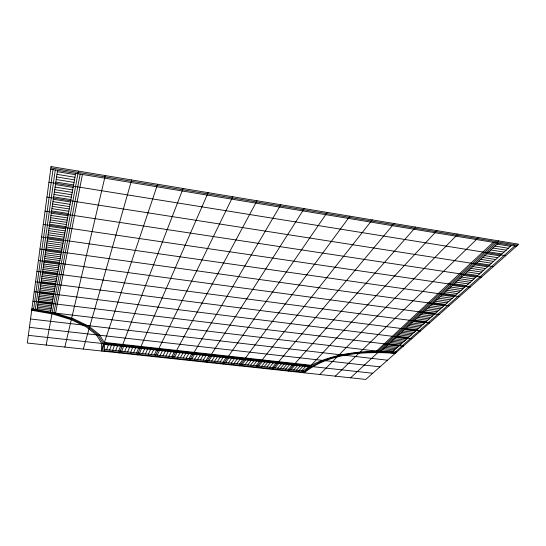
<?xml version="1.0" encoding="UTF-8"?>
<svg xmlns="http://www.w3.org/2000/svg" width="546" height="546" viewBox="0 0 546 546"><rect width="100%" height="100%" fill="white"/><g stroke="black" fill="none" stroke-linecap="round" stroke-linejoin="round"><path stroke-width="0.82" d="M103.01 351.174L103.092 343.127L97.905 334.718L87.483 326.522L72.277 319.185L53.249 313.336L31.811 309.548M104.518 351.337L104.627 343.127L99.372 334.541L88.759 326.167L73.253 318.666L53.822 312.687L31.907 308.804M33.62 309.104L52.989 169.629M35.326 309.411L55.269 170.004M37.026 309.712L57.548 170.379M50.56 312.107L75.676 173.375M46.192 345.065L78.412 171.116M53.917 312.715L80.173 174.113M55.549 313.22L82.412 174.488M64.851 347.072L105.276 175.573M83.292 349.051L131.675 179.955M157.61 184.261L101.501 351.01L101.549 343.127L96.437 334.889L86.207 326.87L71.308 319.697L52.675 313.991L31.709 310.292L395.297 353.31C364.523 351.31 329.238 352.716 304.142 372.802L436.964 230.637M106.654 349.693L108.361 344.792M109.671 350.02L111.418 345.133M112.688 350.348L114.469 345.468M115.691 350.668L117.513 345.802M118.694 350.996L120.557 346.137M119.499 352.948L183.101 188.493M121.69 351.317L123.587 346.464M124.679 351.644L126.611 346.799M127.662 351.965L129.634 347.133M130.637 352.286L132.644 347.461M133.613 352.607L135.654 347.795M136.575 352.928L138.657 348.123M137.285 354.859L208.149 192.656M139.537 353.248L141.653 348.45M142.492 353.569L144.642 348.778M145.441 353.89L147.625 349.106M148.382 354.204L150.6 349.433M151.317 354.525L153.576 349.761M154.245 354.839L156.538 350.088M154.859 356.75L232.78 196.744M157.173 355.159L159.5 350.416M160.087 355.473L162.455 350.737M163.001 355.787L165.404 351.064M165.909 356.101L168.345 351.385M168.81 356.415L171.28 351.706M171.703 356.729L174.208 352.027M172.222 358.613L256.995 200.764M174.597 357.043L177.136 352.347M177.484 357.35L180.057 352.668M180.357 357.664L182.965 352.989M183.231 357.978L185.872 353.31M186.097 358.285L188.773 353.631M188.964 358.592L191.673 353.945M189.387 360.462L280.801 204.716M191.817 358.906L194.56 354.265M194.669 359.213L197.447 354.579M197.515 359.521L200.327 354.9M200.355 359.828L203.194 355.214M203.187 360.135L206.067 355.528M206.019 360.442L208.927 355.842M206.354 362.285L304.218 208.599M208.838 360.742L211.78 356.156M211.657 361.049L214.633 356.47M214.469 361.356L217.479 356.784M217.274 361.657L220.318 357.091M220.079 361.964L223.15 357.405M222.87 362.264L225.976 357.712M223.116 364.086L327.252 212.428M225.662 362.564L228.801 358.026M228.446 362.865L231.613 358.333M231.231 363.165L234.425 358.647M234.002 363.465L237.237 358.954M236.773 363.766L240.035 359.261M239.537 364.066L242.827 359.568M239.694 365.875L349.904 216.189M242.294 364.366L245.618 359.875M245.045 364.66L248.403 360.176M247.795 364.96L251.18 360.483M250.539 365.254L253.958 360.79M253.276 365.554L256.722 361.09M256.006 365.847L259.486 361.397M256.081 367.635L372.201 219.888M258.736 366.141L262.244 361.698M261.452 366.434L264.994 362.005M264.168 366.728L267.745 362.305M266.885 367.021L270.482 362.605M269.587 367.315L273.218 362.906M272.29 367.608L275.948 363.206M272.283 369.376L394.13 223.532M274.986 367.902L278.678 363.506M277.675 368.188L281.395 363.8M280.364 368.482L284.111 364.1M283.04 368.768L286.821 364.4M285.715 369.062L289.523 364.694M288.39 369.349L292.226 364.994M288.302 371.096L415.718 227.116M291.052 369.635L294.922 365.288M293.714 369.922L297.611 365.581M296.369 370.215L300.293 365.881M299.017 370.502L302.975 366.175M301.665 370.782L305.644 366.468M319.799 374.488L457.876 234.111M335.292 376.153L478.467 237.53M376.371 351.167L493.25 242.328M377.989 351.078L494.922 242.601M350.607 377.798L498.737 240.895M380.876 351.235L498.266 243.154M392.342 351.89L511.547 245.345M395.195 352.054L514.844 245.891M301.515 372.522C312.073 362.721 326.201 358.626 339.83 355.118C358.51 351.351 377.655 350.239 396.628 352.136M302.825 372.659C328.166 352.184 364.789 350.634 395.959 352.723M104.545 349.467L303.508 370.987M104.525 350.716L302.177 372.01M104.177 342.39L311.37 365.288M104.607 343.086L310.305 365.772M28.337 335.34L372.741 373.252M104.614 344.383L308.913 366.823M29.416 327.334L379.989 366.844M30.535 318.994L387.503 360.203M37.183 308.674L50.887 310.305M382.453 349.781L393.263 351.064M38.077 302.614L51.972 304.299M387.708 344.942L398.635 346.266M37.845 304.142L51.699 305.815M386.384 346.164L397.276 347.474M37.626 305.664L51.426 307.323M385.067 347.379L395.932 348.682M37.401 307.173L51.16 308.818M383.756 348.58L394.594 349.877M38.759 297.952L52.812 299.679M391.741 341.23L402.757 342.581M38.527 299.515L52.532 301.228M390.39 342.478L401.371 343.816M38.302 301.071L52.252 302.771M389.045 343.714L400 345.045M32.931 301.208L403.398 346.15M34.207 291.714L411.814 338.711M39.462 293.188L53.665 294.949M395.85 337.448L406.961 338.827M39.223 294.785L53.378 296.539M394.471 338.718L405.548 340.083M38.991 296.376L53.092 298.116M393.1 339.974L404.149 341.339M40.179 288.315L54.539 290.124M400.041 333.586L411.24 334.991M39.94 289.953L54.245 291.741M398.635 334.882L409.807 336.281M39.701 291.578L53.958 293.352M397.242 336.165L408.374 337.558M35.545 281.784L420.57 330.965M40.916 283.333L55.433 285.183M404.32 329.647L415.615 331.088M40.67 285.005L55.132 286.841M402.887 330.972L414.148 332.398M40.424 286.664L54.839 288.486M401.46 332.282L412.694 333.702M41.667 278.228L56.347 280.125M408.688 325.628L420.079 327.102M41.414 279.941L56.04 281.825M407.22 326.979L418.577 328.439M41.162 281.64L55.74 283.51M405.767 328.317L417.089 329.77M36.944 271.389L429.682 322.911M42.431 273.014L57.289 274.952M413.138 321.526L424.631 323.034M42.178 274.768L56.975 276.692M411.643 322.904L423.102 324.399M41.919 276.501L56.661 278.419M410.162 324.269L421.58 325.75M43.223 267.67L58.245 269.663M417.683 317.342L429.272 318.878M42.957 269.465L57.924 271.437M416.161 318.748L427.716 320.27M42.697 271.246L57.603 273.205M414.646 320.14L426.167 321.655M44.028 262.196L59.227 264.244M422.331 313.07L434.015 314.639M43.755 264.039L58.893 266.059M420.768 314.503L432.425 316.066M43.489 265.861L58.572 267.868M419.226 315.929L430.842 317.479M44.854 256.593L60.231 258.688M427.068 308.702L438.861 310.312M44.574 258.476L59.896 260.558M425.477 310.169L437.237 311.766M44.301 260.346L59.555 262.408M423.901 311.623L435.619 313.206M38.411 260.497L439.182 314.51M45.414 252.784L60.913 254.914M430.289 305.74L442.151 307.371M45.134 254.695L60.572 256.811M428.671 307.227L440.499 308.845M46.273 246.942L61.957 249.133M435.196 301.215L447.167 302.887M45.987 248.908L61.609 251.078M433.551 302.737L445.481 304.395M39.954 249.065L449.085 305.76M45.7 250.853L61.261 253.003M431.913 304.245L443.809 305.89M47.154 240.963L63.036 243.209M440.219 296.594L452.293 298.307M46.86 242.977L62.674 245.202M438.534 298.15L450.573 299.843M46.567 244.97L62.312 247.174M436.861 299.686L448.86 301.372M47.755 236.889L63.759 239.175M443.625 293.461L455.773 295.195M41.571 237.053L459.418 296.621M47.454 238.936L63.397 241.202M441.919 295.031L454.026 296.758M48.362 232.746L64.503 235.08M447.085 290.274L459.309 292.035M48.055 234.828L64.135 237.135M445.352 291.871L457.534 293.618M49.297 226.406L65.643 228.794M452.368 285.408L464.701 287.216M48.983 228.535L65.261 230.91M450.593 287.039L462.892 288.834M48.676 230.651L64.878 232.999M448.832 288.663L461.09 290.438M49.939 222.079L66.414 224.515M455.958 282.105L468.366 283.94M49.618 224.249L66.025 226.665M454.156 283.763L466.53 285.578M43.27 224.42L470.215 287.073M50.914 215.452L67.602 217.956M461.445 277.054L473.969 278.931M50.587 217.683L67.206 220.161M459.602 278.747L472.085 280.61M50.259 219.888L66.81 222.352M457.773 280.432L470.222 282.282M51.577 210.94L68.414 213.486M465.172 273.621L477.777 275.532M45.065 211.118L481.504 277.095M51.242 213.206L68.004 215.731M463.301 275.341L475.866 277.238M52.252 206.34L69.233 208.941M468.959 270.134L481.64 272.072M51.911 208.647L68.823 211.227M467.062 271.881L479.702 273.805M52.942 201.658L70.072 204.313M472.802 266.591L485.565 268.564M52.6 204.013L69.656 206.634M470.877 268.373L483.592 270.325M53.644 196.894L70.925 199.597M476.713 263.001L489.55 265.001M46.949 197.079L493.325 266.646M53.296 199.29L70.495 201.965M474.747 264.803L487.551 266.796M54.361 192.042L71.799 194.792M480.678 259.343L493.598 261.384M53.999 194.478L71.362 197.208M478.685 261.179L491.571 263.199M55.091 187.101L72.679 189.906M484.705 255.637L497.713 257.712M54.723 189.585L72.236 192.363M482.684 257.5L495.645 259.555M55.828 182.064L73.58 184.923M488.8 251.863L501.89 253.972M48.949 182.255L505.705 255.699M55.46 184.596L73.13 187.428M486.745 253.754L499.795 255.849M56.586 176.931L74.502 179.852M492.963 248.034L506.142 250.177M56.204 179.511L74.038 182.398M490.874 249.959L504.006 252.081M50.696 169.246L516.489 246.164M57.357 171.703L75.437 174.679M497.194 244.137L510.455 246.321M56.968 174.331L74.966 177.279M495.072 246.096L508.285 248.259M50.88 167.915L517.594 245.188M51.058 166.571L27.3 343.031L365.759 379.429L518.7 244.212L51.058 166.571"/></g></svg>
